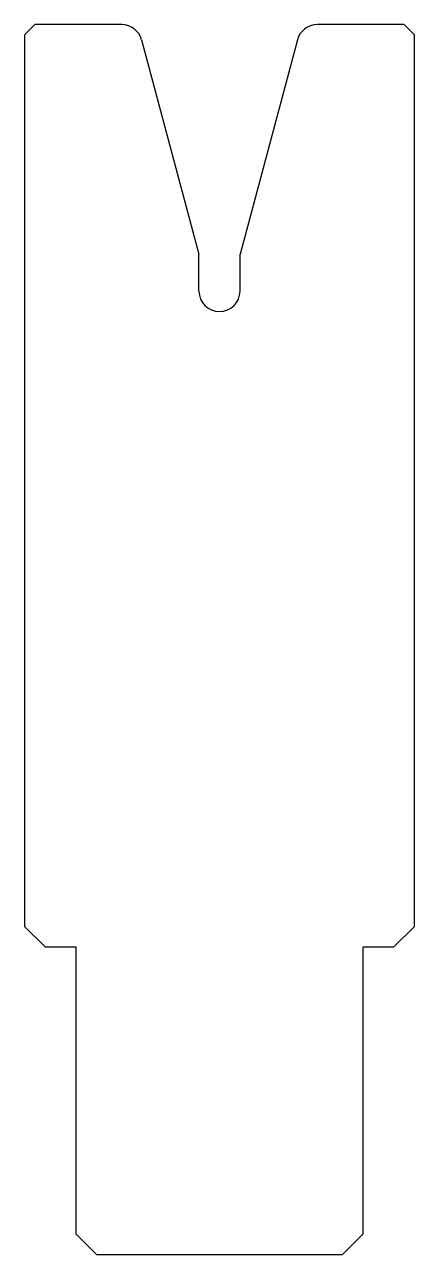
# Model space of a CAD drawing. Extents: x 56.4 to 75.4, y 74.4 to 134.4.
import ezdxf

# ---------------------------------------------------------------- set-up
doc = ezdxf.new("R2010")
doc.units = 0
doc.header["$LTSCALE"] = 25.4
doc.layers.add('PREDEFINITO', color=7, linetype='CONTINUOUS')

msp = doc.modelspace()

# ---------------------------------------------------------------- linework, layer by layer
at = {"layer": 'PREDEFINITO', "color": 7, "linetype": 'CONTINUOUS'}
for p, q in [((56.364, 133.909), (56.864, 134.409)), ((61.097, 134.409), (56.864, 134.409)), ((74.864, 134.409), (70.631, 134.409)), ((74.864, 134.409), (75.364, 133.909)), ((56.364, 133.909), (56.364, 90.409)), ((75.364, 90.409), (75.364, 133.909)), ((62.063, 133.668), (64.864, 123.213)), ((69.666, 133.668), (66.864, 123.213)), ((64.864, 121.409), (64.864, 123.213)), ((66.864, 121.409), (66.864, 123.213)), ((56.364, 90.409), (57.364, 89.409)), ((75.364, 90.409), (74.364, 89.409)), ((57.364, 89.409), (58.864, 89.409)), ((58.864, 89.409), (58.864, 75.409)), ((72.864, 75.409), (72.864, 89.409)), ((72.864, 89.409), (74.364, 89.409)), ((59.864, 74.409), (58.864, 75.409)), ((72.864, 75.409), (71.864, 74.409)), ((59.864, 74.409), (71.864, 74.409))]:
    msp.add_line(p, q, dxfattribs=at)
for centre, start, end in [((61.097, 133.409), 15, 90), ((70.631, 133.409), 90, 165), ((65.864, 121.409), 180, 0)]:
    msp.add_arc(centre, 1, start, end, dxfattribs=at)

doc.saveas('drawing.dxf')
